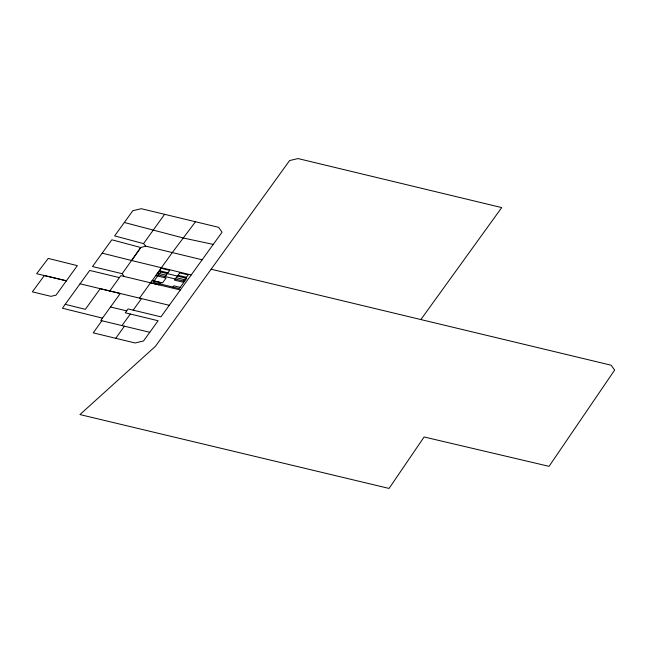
<?xml version="1.0" encoding="UTF-8"?>
<svg xmlns="http://www.w3.org/2000/svg" width="647" height="647" viewBox="0 0 647 647"><rect width="100%" height="100%" fill="white"/><g stroke="black" fill="none" stroke-linecap="round" stroke-linejoin="round"><path stroke-width="0.97" d="M122.178 273.705L140.771 247.51L111.818 239.786L92.505 266.548L122.178 273.705L124.127 276.479M102.169 253.163L131.648 260.515L140.779 247.502L145.68 246.127L202.147 259.779L222.067 232.192L218.597 227.315L141.256 208.698L132.837 210.704L114.632 235.904L143.545 243.612L145.68 246.127M101.862 320.75L93.241 332.865L135.069 342.975L143.513 340.977L158.119 320.742L125.3 312.808L128.122 308.926L160.933 316.86L202.147 259.779M115.764 338.316L124.41 326.177M109.78 290.972L120.771 275.646L180.335 289.985M143.545 243.612L164.605 214.319M102.469 318.138L62.411 308.223L89.707 270.43L119.38 277.595M195.491 221.751L172.183 252.71L139.526 298.138M121.984 325.595L130.346 314.03M133.145 310.156L141.491 298.615M420.946 319.44L501.716 207.59L298.024 158.564L289.605 160.561L155.498 346.25L79.937 414.573L389.057 488.436L424.117 436.976L549.06 466.341L614.65 370.068L611.091 365.207L211.132 269.225M159.453 283.774L160.359 282.537L154.01 280.992M160.844 282.504L159.073 284.931L150.67 282.885L152.441 280.458L162.51 282.917L166.061 278.064L155.984 275.606L161.305 268.327L169.708 270.373L164.395 277.652M172.903 287.05L173.808 285.812L180.149 287.357M213.243 244.404L183.691 238.088L124.321 222.487M110.516 306.993L126.715 310.867M131.648 260.515L191.18 274.959M80.034 283.807L169.279 305.303M149.789 332.291L100.762 320.491L120.269 293.495L100.236 288.683L85.355 309.323L65.218 304.333M159.534 270.753L167.937 272.799M178.022 275.258L186.425 277.304M157.763 273.18L166.166 275.226M176.251 277.684L184.654 279.73M158.442 274.926L184.581 281.299M66.382 280.798L56.022 295.153L50.967 296.342L32.35 291.854L44.336 275.549L66.382 280.798L77.333 265.642L48.242 258.412L36.636 273.705L66.382 280.798M160.593 271.991L153.113 282.229L179.251 288.594L186.732 278.364L160.593 271.991M179.793 272.832L174.48 280.111L182.883 282.157L188.204 274.878L179.793 272.832"/></g></svg>
